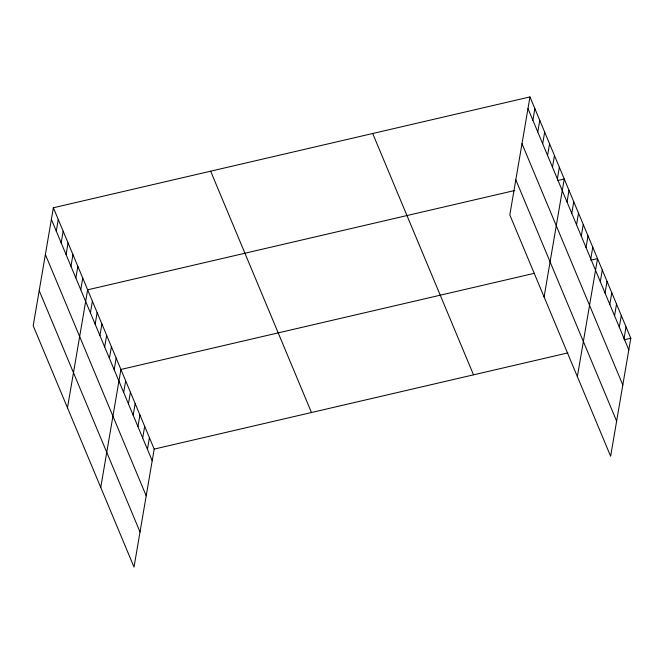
<?xml version="1.0" encoding="UTF-8"?>
<svg xmlns="http://www.w3.org/2000/svg" width="664" height="664" viewBox="0 0 664 664"><rect width="100%" height="100%" fill="white"/><g stroke="black" fill="none" stroke-linecap="round" stroke-linejoin="round"><path stroke-width="1" d="M53.369 207.766L33.2 325.742L134.02 567.073L154.189 449.096L53.369 207.766L529.98 96.927L630.8 338.258L610.631 456.234L509.811 214.904L529.98 96.927M56.274 231.122L58.266 219.485M61.171 242.85L63.163 231.205M66.068 254.569L68.06 242.933M70.965 266.289L72.957 254.652M75.862 278.008L77.854 266.372M80.759 289.736L82.751 278.091M67.479 407.796L87.648 289.819L514.691 190.502M90.412 312.835L92.396 301.19M95.159 324.206L97.151 312.57M99.915 335.586L101.907 323.949M104.671 346.965L106.655 335.328M109.419 358.344L111.411 346.699M114.175 369.715L116.167 358.079M100.754 487.434L120.914 369.458L534.62 273.244M123.678 392.474L125.67 380.837M128.434 403.853L130.426 392.208M133.19 415.224L135.174 403.587M137.938 426.603L139.93 414.967M142.694 437.983L144.686 426.346M147.45 449.354L149.433 437.717M532.885 120.284L534.877 108.647M537.782 132.003L539.774 120.367M542.679 143.731L544.671 132.086M547.576 155.451L549.568 143.814M552.473 167.17L554.465 155.534M557.37 178.89L559.362 167.253M544.09 296.957L564.259 178.981L557.586 180.525M567.023 201.989L569.006 190.352M571.77 213.368L573.762 201.732M576.526 224.747L578.518 213.111M581.282 236.127L583.266 224.482M586.03 247.498L588.022 235.861M590.786 258.877L592.778 247.24M577.365 376.596L597.525 258.62L590.852 260.172M600.289 281.636L602.281 269.991M605.045 293.007L607.037 281.37M609.801 304.386L611.785 292.749M614.549 315.765L616.541 304.129M619.304 327.136L621.296 315.5M624.06 338.515L626.044 326.879M154.189 449.096L567.886 352.891M624.127 339.81L630.8 338.258M527.988 108.564L628.808 349.895M521.987 143.656L622.815 384.987M515.812 179.811L616.632 421.142M372.695 133.505L473.515 374.836M210.646 171.188L311.474 412.518M51.377 219.402L152.197 460.733M45.376 254.495L146.204 495.825M39.201 290.649L140.021 531.98"/></g></svg>
